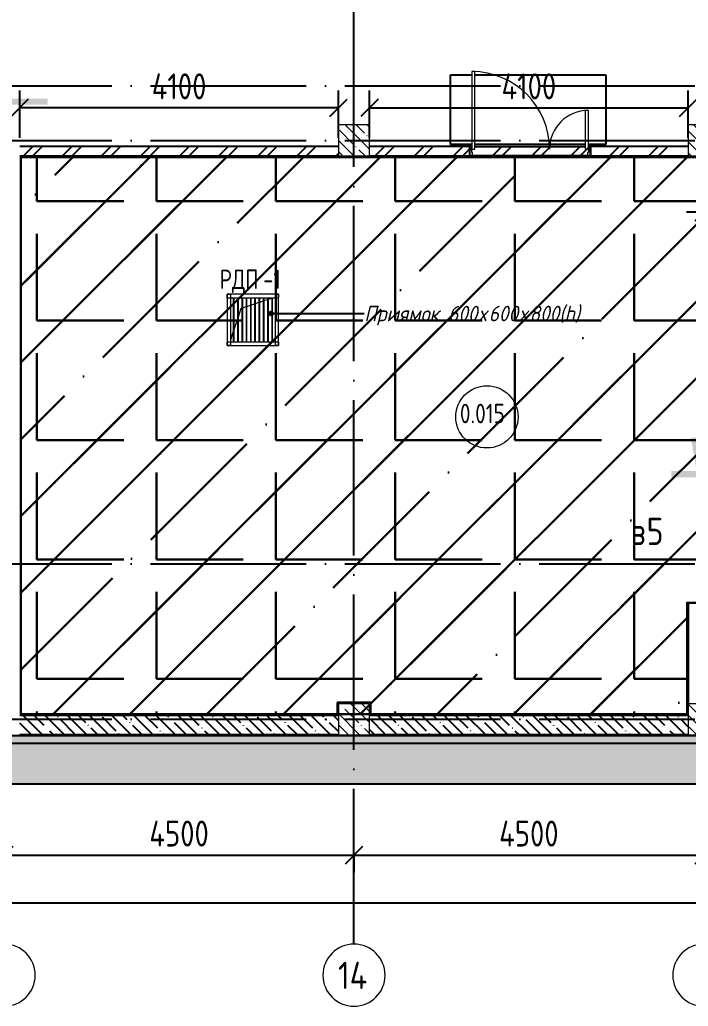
# Model space of a CAD drawing. Header units: millimetres. Extents: x -68946 to 690821, y -552984 to 293768.
# Drawn here: x 52027 to 60627, y 149458 to 162152 of the extents above; entities that cross this region are included whole.
import ezdxf

# ---------------------------------------------------------------- set-up
doc = ezdxf.new("R2010")
doc.units = ezdxf.units.MM
doc.linetypes.add('ADSK_Линия сетки', pattern=[2500, 2000, -250, 0, -250])
doc.layers.get('Defpoints').update_dxf_attribs({"color": 250})
for name, color, linetype, lineweight in [('0) блоки', 250, 'Continuous', 25), ('1.1) Стяжка 5 вып.', 30, 'Continuous', 30), ('1.2) Тепло-звук изол. + пленка 5 вып.', 200, 'Continuous', 30), ('1.3) Звуко-изол           5 вып.', 90, 'Continuous', 30), ('1.4) Стяжка 5 вып.', 30, 'Continuous', 30), ('A-ANNO-DIMS', 250, 'Continuous', 9), ('A-AREA-IDEN', 250, 'Continuous', 9), ('A-DETL-1', 250, 'Continuous', 53), ('A-DETL-GENF-1', 250, 'Continuous', 5), ('A-DOOR', 250, 'Continuous', 5), ('A-DOOR-1', 250, 'Continuous', 13), ('A-DOOR-FRAM', 250, 'Continuous', 5), ('A-FLOR-1', 250, 'Continuous', 5), ('A-GENM-2', 250, 'Continuous', 5), ('A-GENM-IDEN', 250, 'Continuous', 9), ('A-WALL', 250, 'Continuous', 9), ('A-WALL-1', 250, 'Continuous', 50), ('A-WALL-2', 250, 'Continuous', 5), ('A-WALL-3', 250, 'Continuous', 13), ('G-ANNO-SYMB-1', 250, 'Continuous', 40), ('G-ANNO-SYMB-2', 250, 'Continuous', 20), ('G-ANNO-SYMB-3', 250, 'Continuous', 9), ('G-ANNO-TEXT', 250, 'Continuous', 9), ('I-WALL-1', 250, 'Continuous', 5), ('S-COLS-1', 250, 'Continuous', 5), ('S-COLS-2', 250, 'Continuous', 5), ('S-FNDN-1', 250, 'Continuous', 5), ('Оси', 250, 'Continuous', 9), ('Оси-1', 250, 'ADSK_Линия сетки', 9)]:
    doc.layers.add(name, color=color, linetype=linetype, lineweight=lineweight)
doc.styles.add('GOST Common', font='', dxfattribs={"width": 0.9, "height": 350})
doc.styles.add('GOST Common_1', font='', dxfattribs={"width": 0.9, "height": 250})
doc.styles.add('GOST Common_2', font='', dxfattribs={"width": 0.8, "height": 350})
doc.styles.add('ISOCPEUR', font='isocpeur.ttf', dxfattribs={"width": 0.8, "height": 100})
doc.styles.add('ISOCPEUR_I', font='isocpeui.ttf', dxfattribs={"width": 0.9, "height": 12.5})
doc.styles.get("Standard").update_dxf_attribs({"font": 'ГОСТ тип А.ttf'})
doc.styles.get('GOST Common').set_extended_font_data('GOST Common')
doc.styles.get('GOST Common_1').set_extended_font_data('GOST Common')
doc.styles.get('GOST Common_2').set_extended_font_data('GOST Common')
doc.dimstyles.new('А3', dxfattribs={"dimtxt": 333, "dimasz": 222, "dimexe": 222, "dimexo": 111, "dimgap": 111, "dimtad": 1, "dimtoh": 1, "dimdec": 0, "dimrnd": 0.0015, "dimzin": 0, "dimdsep": 46, "dimtxsty": 'Standard', "dimblk": 'OBLIQUE', "dimcen": 0, "dimclrd": 7, "dimclre": 7, "dimclrt": 7, "dimadec": 0, "dimazin": 0, "dimtfac": 1, "dimtdec": 0, "dimtofl": 0, "dimtmove": 0, "dimatfit": 3, "dimfxl": 1, "dimtolj": 1, "dimtzin": 0, "dimarcsym": 0})
pattern_1 = [(45, (-2722.6, 109625.46), (-251.4472, 251.4472), []), (45, (-2722.6, 110006.46), (-251.4472, 251.4472), [])]
pattern_2 = [(135, (-2722.6, 109625.46), (-142.5612, -142.5612), []), (135, (-2580.04, 109625.46), (-142.5612, -142.5612), [252.016, -50.403, 3.353, -47.05])]

# ---------------------------------------------------------------- blocks, each defined once
blk = doc.blocks.new('BSC_Колонна _Прямоугольная - 400x400-V6-АР1_План расстановки фахверков на отм_ -3_400_ Секция 1_')
at = {"layer": 'S-COLS-2'}
h = blk.add_hatch(dxfattribs=at)
h.set_pattern_fill('FP_14', color=256, style=0, pattern_type=2)
h.set_pattern_definition([(135, (-59050, -43525), (-142.5619, -142.5619), []), (135, (-58907.44, -43525), (-142.5619, -142.5619), [252.016, -50.403, 3.353, -47.05])])
h.paths.add_polyline_path([(-200, -200), (200, -200), (200, 200), (-200, 200)])
at = {"layer": 'S-COLS-1'}
for p, q in [((200, 200), (-200, 200)), ((-200, 200), (-200, -200)), ((200, -200), (200, 200)), ((-200, -200), (200, -200))]:
    blk.add_line(p, q, dxfattribs=at)
blk = doc.blocks.new('BSC_Колонна _Прямоугольная - 400x400-V8-АР1_План расстановки фахверков на отм_ -3_400_ Секция 1_')
at = {"layer": 'S-COLS-2'}
h = blk.add_hatch(dxfattribs=at)
h.set_pattern_fill('FP_16', color=256, style=0, pattern_type=2)
h.set_pattern_definition([(135, (-59050, -50975), (-142.5619, -142.5619), []), (135, (-58907.44, -50975), (-142.5619, -142.5619), [252.016, -50.403, 3.353, -47.05])])
h.paths.add_polyline_path([(-200, -200), (200, -200), (200, 200), (-200, 200)])
at = {"layer": 'S-COLS-1'}
for p, q in [((200, 200), (-200, 200)), ((-200, 200), (-200, -200)), ((200, -200), (200, 200)), ((-200, -200), (200, -200))]:
    blk.add_line(p, q, dxfattribs=at)
blk = doc.blocks.new('BSC_Колонна _Прямоугольная - 400x400-V10-АР1_План расстановки фахверков на отм_ -3_400_ Секция 1_')
at = {"layer": 'S-COLS-2'}
h = blk.add_hatch(dxfattribs=at)
h.set_pattern_fill('FP_18', color=256, style=0, pattern_type=2)
h.set_pattern_definition([(135, (-63550, -43525), (-142.5619, -142.5619), []), (135, (-63407.44, -43525), (-142.5619, -142.5619), [252.016, -50.403, 3.353, -47.05])])
h.paths.add_polyline_path([(-200, -200), (200, -200), (200, 200), (-200, 200)])
at = {"layer": 'S-COLS-1'}
for p, q in [((200, 200), (-200, 200)), ((-200, 200), (-200, -200)), ((200, -200), (200, 200)), ((-200, -200), (200, -200))]:
    blk.add_line(p, q, dxfattribs=at)
blk = doc.blocks.new('BSC_Колонна _Прямоугольная - 400x400-V11-АР1_План расстановки фахверков на отм_ -3_400_ Секция 1_')
at = {"layer": 'S-COLS-2'}
h = blk.add_hatch(dxfattribs=at)
h.set_pattern_fill('FP_19', color=256, style=0, pattern_type=2)
h.set_pattern_definition([(135, (-63550, -50975), (-142.5619, -142.5619), []), (135, (-63407.44, -50975), (-142.5619, -142.5619), [252.016, -50.403, 3.353, -47.05])])
h.paths.add_polyline_path([(-200, -200), (200, -200), (200, 200), (-200, 200)])
at = {"layer": 'S-COLS-1'}
for p, q in [((200, 200), (-200, 200)), ((-200, 200), (-200, -200)), ((200, -200), (200, 200)), ((-200, -200), (200, -200))]:
    blk.add_line(p, q, dxfattribs=at)
blk = doc.blocks.new('Дверь_СКБ_2Ст - СОШ_Дв_1570_1550_x2100h _пр_ завертка-35618201-АР1_План расстановки фахверков на отм_ -3_400_ Секция 1_')
at = {"layer": 'A-DOOR'}
h = blk.add_hatch(dxfattribs=at)
h.set_pattern_fill('FP_50', color=256, style=0, pattern_type=2)
h.set_pattern_definition([(135, (1501.41, 124.685), (-14.14214, -14.14214), []), (225, (1501.41, 124.685), (14.14214, -14.14214), [])])
h.paths.add_polyline_path([(797.5, 60), (787.5, 60), (787.5, -60), (797.5, -60)])
at = {"layer": 'A-DOOR-FRAM'}
h = blk.add_hatch(dxfattribs=at)
h.set_pattern_fill('FP_51', color=256, style=0, pattern_type=2)
h.set_pattern_definition([(45, (-621.384, 124.685), (-14.1421, 14.1421), []), (135, (-621.384, 124.685), (-14.1421, -14.1421), [])])
h.paths.add_polyline_path([(-762.5, 60), (-772.5, 60), (-772.5, -60), (-762.5, -60)])
at = {"layer": 'A-DOOR'}
for centre, radius, start, end in [((-737.5, 25), 1000, 0, 90), ((762.5, 25), 500, 90, 180)]:
    blk.add_arc(centre, radius, start, end, dxfattribs=at)
at = {"layer": 'A-DOOR-1'}
for p, q in [((-737.5, 1025), (-737.5, 25)), ((-697.5, 1025), (-737.5, 1025)), ((-697.5, 25), (-697.5, 1025)), ((762.5, 525), (722.5, 525)), ((722.5, 525), (722.5, 25)), ((762.5, 25), (762.5, 525)), ((-737.5, 25), (-697.5, 25)), ((722.5, 25), (762.5, 25))]:
    blk.add_line(p, q, dxfattribs=at)
at = {"layer": 'A-DOOR-FRAM'}
for p, q in [((-747.5, 68), (-817.5, 68)), ((-817.5, 68), (-817.5, 60)), ((-817.5, 60), (-747.5, 60)), ((-762.5, 60), (-772.5, 60)), ((-772.5, 60), (-772.5, -60)), ((-762.5, -60), (-762.5, 60)), ((-747.5, 60), (-762.5, 60)), ((-762.5, 60), (-762.5, 25)), ((-737.5, 25), (-762.5, 25)), ((-762.5, 25), (-762.5, -55)), ((-762.5, 25), (-747.5, 25)), ((-747.5, 60), (-747.5, 68)), ((-747.5, 25), (-747.5, 60)), ((-737.5, -15), (-737.5, 25)), ((762.5, 25), (762.5, -15)), ((787.5, 25), (762.5, 25)), ((842.5, 68), (772.5, 68)), ((772.5, 68), (772.5, 60)), ((787.5, 60), (772.5, 60)), ((772.5, 60), (772.5, 25)), ((772.5, 60), (842.5, 60)), ((772.5, 25), (787.5, 25)), ((797.5, 60), (787.5, 60)), ((787.5, 60), (787.5, -60)), ((787.5, 25), (787.5, 60)), ((787.5, -55), (787.5, 25)), ((797.5, -60), (797.5, 60)), ((842.5, 60), (842.5, 68)), ((-747.5, -60), (-817.5, -60)), ((-817.5, -60), (-817.5, -68)), ((-817.5, -68), (-747.5, -68)), ((-772.5, -60), (-762.5, -60)), ((-762.5, -55), (-727.5, -55)), ((-747.5, -55), (-762.5, -55)), ((-762.5, -55), (-762.5, -60)), ((-762.5, -60), (-747.5, -60)), ((-747.5, -60), (-747.5, -55)), ((-747.5, -68), (-747.5, -60)), ((-727.5, -15), (-737.5, -15)), ((-727.5, -55), (-727.5, -15)), ((762.5, -15), (752.5, -15)), ((752.5, -15), (752.5, -55)), ((752.5, -55), (787.5, -55)), ((787.5, -55), (772.5, -55)), ((772.5, -55), (772.5, -60)), ((772.5, -60), (787.5, -60)), ((842.5, -60), (772.5, -60)), ((772.5, -60), (772.5, -68)), ((772.5, -68), (842.5, -68)), ((787.5, -60), (787.5, -55)), ((787.5, -60), (797.5, -60)), ((842.5, -68), (842.5, -60))]:
    blk.add_line(p, q, dxfattribs=at)
blk = doc.blocks.new('230_Приямок стенки вертикально _Фунд_Плита_ - 230_Приямок стенки вертикально _Фунд_Плита_-32143332-АР1_План расстановки фахверков на отм_ -3_400_ Секция 1_')
at = {"layer": 'S-FNDN-1'}
for p, q in [((143, 248), (187, 262)), ((198, 266), (242, 281)), ((253, 284), (255, 285)), ((-186, 41), (-150, 150)), ((-150, 150), (-143, 152)), ((-132, 156), (-88, 171)), ((-77, 174), (-33, 189)), ((-22, 193), (22, 207)), ((33, 211), (77, 226)), ((88, 229), (132, 244)), ((-242, -125), (-198, 5)), ((-285, -255), (-253, -160))]:
    blk.add_line(p, q, dxfattribs=at)
blk = doc.blocks.new('Решетка металлическая РМ-1 _подвал_ - Решетка металлическая РМ-1 _подвал_-33342411-АР1_План расстановки фахверков на отм_ -3_400_ Секция 1_')
at = {"layer": 'A-GENM-2'}
for p, q in [((0, 615), (0, 660)), ((660, 660), (0, 660)), ((0, 660), (45, 660)), ((0, 660), (0, 0)), ((45, 0), (45, 660)), ((615, 660), (660, 660)), ((615, 660), (615, 0)), ((660, 660), (660, 615)), ((660, 0), (660, 660)), ((0, 615), (660, 615)), ((76.5, 615), (76.5, 45)), ((88.5, 45), (88.5, 615)), ((131.5, 615), (131.5, 45)), ((143.5, 45), (143.5, 615)), ((186.5, 615), (186.5, 45)), ((198.5, 45), (198.5, 615)), ((241.5, 615), (241.5, 45)), ((253.5, 45), (253.5, 615)), ((296.5, 615), (296.5, 45)), ((308.5, 45), (308.5, 615)), ((351.5, 615), (351.5, 45)), ((363.5, 45), (363.5, 615)), ((406.5, 615), (406.5, 45)), ((418.5, 45), (418.5, 615)), ((461.5, 615), (461.5, 45)), ((473.5, 45), (473.5, 615)), ((516.5, 615), (516.5, 45)), ((528.5, 45), (528.5, 615)), ((571.5, 615), (571.5, 45)), ((583.5, 45), (583.5, 615)), ((0, 0), (0, 45)), ((660, 45), (0, 45)), ((0, 0), (660, 0)), ((45, 0), (0, 0)), ((660, 0), (615, 0)), ((660, 45), (660, 0))]:
    blk.add_line(p, q, dxfattribs=at)
blk = doc.blocks.new('Ось сетки - Круг_Ø8 мм-39983606-АР1_План расстановки фахверков на отм_ -3_400_ Секция 1_')
at = {"layer": 'Оси'}
for start, end in [(360, 180), (180, 360)]:
    blk.add_arc((0, 0), 4, start, end, dxfattribs=at)
blk = doc.blocks.new('Разрез - Номер вида спереди_3_5 мм-32550530-АР1_План расстановки фахверков на отм_ -3_400_ Секция 1_')
at = {"layer": 'G-ANNO-SYMB-3'}
for points in [[(9.8, 0.4), (9.8, -0.39), (-0.33, -0.39), (-0.33, 0.4)], [(2.18, -4.67), (3, 0), (3.82, -4.67)]]:
    blk.add_hatch(color=256, dxfattribs=at).paths.add_polyline_path(points)
at = {"layer": 'G-ANNO-SYMB-2'}
blk.add_line((3, -3), (3, -9.66), dxfattribs=at)
blk = doc.blocks.new('AAR_СКБ_Марка_Помещения - Номер-17325395-АР1_План расстановки фахверков на отм_ -3_400_ Секция 1_')
at = {"layer": 'A-AREA-IDEN'}
blk.add_circle((0, 1.5), 4, dxfattribs=at)
blk = doc.blocks.new('_Oblique')
at = {"color": 0, "linetype": 'ByBlock', "lineweight": -2}
blk.add_line((-0.5, -0.5), (0.5, 0.5), dxfattribs=at)
blk = doc.blocks.new('*D5370')
at = {"layer": 'A-ANNO-DIMS', "color": 7, "lineweight": -2, "transparency": 16777216}
for p, q in [((51827, 151402), (56327, 151402)), ((51827, 151391), (51827, 151180)), ((56327, 151391), (56327, 151180))]:
    blk.add_line(p, q, dxfattribs=at)
at = {"layer": 'Defpoints', "color": 0, "lineweight": 30, "transparency": 16777216}
for p in [(51827, 151502), (56327, 151502), (56327, 151402)]:
    blk.add_point(p, dxfattribs=at)
at = {"layer": 'A-ANNO-DIMS', "color": 7, "lineweight": -2, "transparency": 16777216, "xscale": 222, "yscale": 222, "zscale": 222, "rotation": 180}
blk.add_blockref('_Oblique', (51827, 151402), dxfattribs=at)
at = {"layer": 'A-ANNO-DIMS', "color": 7, "lineweight": -2, "transparency": 16777216, "xscale": 222, "yscale": 222, "zscale": 222}
blk.add_blockref('_Oblique', (56327, 151402), dxfattribs=at)
at = {"layer": 'A-ANNO-DIMS', "color": 7, "lineweight": -2, "transparency": 16777216, "insert": (54077, 151680), "char_height": 333, "width": 2.57, "attachment_point": 5}
blk.add_mtext('\\A1;4500', dxfattribs=at)
blk = doc.blocks.new('*D5371')
at = {"layer": 'A-ANNO-DIMS', "color": 7, "lineweight": -2, "transparency": 16777216}
for p, q in [((56327, 151402), (60827, 151402)), ((56327, 151391), (56327, 151180)), ((60827, 151391), (60827, 151180))]:
    blk.add_line(p, q, dxfattribs=at)
at = {"layer": 'Defpoints', "color": 0, "lineweight": 30, "transparency": 16777216}
for p in [(56327, 151502), (60827, 151502), (60827, 151402)]:
    blk.add_point(p, dxfattribs=at)
at = {"layer": 'A-ANNO-DIMS', "color": 7, "lineweight": -2, "transparency": 16777216, "xscale": 222, "yscale": 222, "zscale": 222, "rotation": 180}
blk.add_blockref('_Oblique', (56327, 151402), dxfattribs=at)
at = {"layer": 'A-ANNO-DIMS', "color": 7, "lineweight": -2, "transparency": 16777216, "xscale": 222, "yscale": 222, "zscale": 222}
blk.add_blockref('_Oblique', (60827, 151402), dxfattribs=at)
at = {"layer": 'A-ANNO-DIMS', "color": 7, "lineweight": -2, "transparency": 16777216, "insert": (58577, 151680), "char_height": 333, "width": 2.57, "attachment_point": 5}
blk.add_mtext('\\A1;4500', dxfattribs=at)
blk = doc.blocks.new('*D5373')
at = {"layer": 'A-ANNO-DIMS', "color": 7, "lineweight": -2, "transparency": 16777216}
for p, q in [((-2723, 150788), (66427, 150788)), ((-2723, 150777), (-2723, 150566)), ((66427, 150777), (66427, 150566))]:
    blk.add_line(p, q, dxfattribs=at)
at = {"layer": 'Defpoints', "color": 0, "lineweight": 30, "transparency": 16777216}
for p in [(-2723, 150888), (66427, 150888), (66427, 150788)]:
    blk.add_point(p, dxfattribs=at)
at = {"layer": 'A-ANNO-DIMS', "color": 7, "lineweight": -2, "transparency": 16777216, "xscale": 222, "yscale": 222, "zscale": 222, "rotation": 180}
blk.add_blockref('_Oblique', (-2723, 150788), dxfattribs=at)
at = {"layer": 'A-ANNO-DIMS', "color": 7, "lineweight": -2, "transparency": 16777216, "xscale": 222, "yscale": 222, "zscale": 222}
blk.add_blockref('_Oblique', (66427, 150788), dxfattribs=at)
at = {"layer": 'A-ANNO-DIMS', "color": 7, "lineweight": -2, "transparency": 16777216, "insert": (31852, 151065), "char_height": 333, "width": 2.92, "attachment_point": 5}
blk.add_mtext('\\A1;69150', dxfattribs=at)
blk = doc.blocks.new('*D5397')
at = {"layer": 'A-ANNO-DIMS', "color": 7, "lineweight": -2, "transparency": 16777216}
for p, q in [((61027, 160289), (61027, 159453)), ((60827, 159675), (60605, 159675)), ((60827, 159664), (60827, 159453)), ((61027, 159675), (62326, 159675))]:
    blk.add_line(p, q, dxfattribs=at)
at = {"layer": 'Defpoints', "color": 0, "lineweight": 30, "transparency": 16777216}
for p in [(61027, 160400), (60827, 159775), (61027, 159675)]:
    blk.add_point(p, dxfattribs=at)
at = {"layer": 'A-ANNO-DIMS', "color": 7, "lineweight": -2, "transparency": 16777216, "xscale": 222, "yscale": 222, "zscale": 222}
blk.add_blockref('_Oblique', (60827, 159675), dxfattribs=at)
at = {"layer": 'A-ANNO-DIMS', "color": 7, "lineweight": -2, "transparency": 16777216, "xscale": 222, "yscale": 222, "zscale": 222, "rotation": 180}
blk.add_blockref('_Oblique', (61027, 159675), dxfattribs=at)
at = {"layer": 'A-ANNO-DIMS', "color": 7, "lineweight": -2, "transparency": 16777216, "insert": (61899, 159952), "char_height": 333, "width": 1.86, "attachment_point": 5}
blk.add_mtext('\\A1;200', dxfattribs=at)
blk = doc.blocks.new('ADSK_Марка_Перемычка - Экземпляр_ADSK_Позиция-34100395-АР1_План расстановки фахверков на отм_ -3_400_ Секция 1_')
at = {"layer": 'A-GENM-IDEN'}
blk.add_line((-2.5, 0), (2.5, 0), dxfattribs=at)
blk = doc.blocks.new('*D5407')
at = {"color": 7, "lineweight": -2, "transparency": 16777216}
for p, q in [((52027, 160631), (52027, 161240)), ((56127, 160631), (56127, 161240)), ((56127, 161018), (52027, 161018))]:
    blk.add_line(p, q, dxfattribs=at)
at = {"layer": 'Defpoints', "color": 0, "lineweight": 30, "transparency": 16777216}
for p in [(52027, 161018), (52027, 160520), (56127, 160520)]:
    blk.add_point(p, dxfattribs=at)
at = {"color": 7, "lineweight": -2, "transparency": 16777216, "xscale": 222, "yscale": 222, "zscale": 222, "rotation": 180}
blk.add_blockref('_Oblique', (52027, 161018), dxfattribs=at)
at = {"color": 7, "lineweight": -2, "transparency": 16777216, "xscale": 222, "yscale": 222, "zscale": 222}
blk.add_blockref('_Oblique', (56127, 161018), dxfattribs=at)
at = {"color": 7, "transparency": 16777216, "insert": (54077, 161295), "char_height": 333, "attachment_point": 5}
blk.add_mtext('\\A1;4100', dxfattribs=at)
blk = doc.blocks.new('*D5408')
at = {"color": 7, "lineweight": -2, "transparency": 16777216}
for p, q in [((56527, 160631), (56527, 161240)), ((60627, 160631), (60627, 161240)), ((56527, 161018), (60627, 161018))]:
    blk.add_line(p, q, dxfattribs=at)
at = {"layer": 'Defpoints', "color": 0, "lineweight": 30, "transparency": 16777216}
for p in [(60627, 161018), (56527, 160520), (60627, 160520)]:
    blk.add_point(p, dxfattribs=at)
at = {"color": 7, "lineweight": -2, "transparency": 16777216, "xscale": 222, "yscale": 222, "zscale": 222, "rotation": 180}
blk.add_blockref('_Oblique', (56527, 161018), dxfattribs=at)
at = {"color": 7, "lineweight": -2, "transparency": 16777216, "xscale": 222, "yscale": 222, "zscale": 222}
blk.add_blockref('_Oblique', (60627, 161018), dxfattribs=at)
at = {"color": 7, "transparency": 16777216, "insert": (58577, 161295), "char_height": 333, "attachment_point": 5}
blk.add_mtext('\\A1;4100', dxfattribs=at)

msp = doc.modelspace()

# ---------------------------------------------------------------- hatches: boundary and pattern name
at = {"layer": '0) блоки'}
h = msp.add_hatch(dxfattribs=at)
h.set_pattern_fill('FP_7', color=256, style=0, pattern_type=2)
h.set_pattern_definition(pattern_1)
h.paths.add_polyline_path([(56127.4021, 160400.456), (56127.4021, 160520.456), (52027.4411, 160520.456), (52027.4411, 160400.456), (55800.8794, 160400.456)])
h = msp.add_hatch(dxfattribs=at)
h.set_pattern_fill('FP_7', color=256, style=0, pattern_type=2)
h.set_pattern_definition(pattern_1)
h.paths.add_polyline_path([(60627.4021, 160400.456), (60627.4021, 160520.456), (57807.4021, 160520.456), (57807.4021, 160400.456), (59422.4021, 160400.456)])
h.paths.add_polyline_path([(57762.4021, 160400.456), (57807.4021, 160400.456), (57807.4021, 160520.456), (56527.4021, 160520.456), (56527.4021, 160400.456)])
at = {"layer": '1.1) Стяжка 5 вып.', "lineweight": 30}
h = msp.add_hatch(dxfattribs=at)
h.set_pattern_fill('ANSI32', color=256, scale=220)
h.paths.add_polyline_path([(66312.4021, 160385.456), (52042.4411, 160385.456), (52042.4411, 153215.4566), (60612.4121, 153215.4566), (60612.4121, 154650.4566), (66312.4021, 154650.4566)])
at = {"layer": '1.2) Тепло-звук изол. + пленка 5 вып.', "lineweight": 30}
h = msp.add_hatch(dxfattribs=at)
h.set_pattern_fill('ANSI36', color=256, scale=220)
h.paths.add_polyline_path([(66312.4021, 160385.456), (52042.4411, 160385.456), (52042.4411, 153215.4566), (60612.4121, 153215.4566), (60612.4121, 154650.4566), (66312.4021, 154650.4566)])
at = {"layer": '1.3) Звуко-изол           5 вып.', "lineweight": 30}
h = msp.add_hatch(dxfattribs=at)
h.set_pattern_fill('ANGLE', color=256, scale=220)
h.set_pattern_definition([(0, (0, 0), (0, 1536.7), [1117.6, -419.1]), (90, (0, 0), (-1536.7, 9e-14), [1117.6, -419.1])])
h.paths.add_polyline_path([(66312.4021, 160385.456), (52042.4411, 160385.456), (52042.4411, 153215.4566), (60612.4121, 153215.4566), (60612.4121, 154650.4566), (66312.4021, 154650.4566)])
at = {"layer": '1.4) Стяжка 5 вып.', "lineweight": 30}
h = msp.add_hatch(dxfattribs=at)
h.set_pattern_fill('ANSI32', color=256, scale=220)
h.paths.add_polyline_path([(66312.4021, 160385.456), (52042.4411, 160385.456), (52042.4411, 153215.4566), (60612.4121, 153215.4566), (60612.4121, 154650.4566), (66312.4021, 154650.4566)])
at = {"layer": 'A-DETL-GENF-1', "lineweight": -2}
h = msp.add_hatch(dxfattribs=at)
h.set_pattern_fill('FP_56', color=256, style=0, pattern_type=2)
h.set_pattern_definition([(135, (-2298.33, 109625.46), (-424.2641, 3e-14), [600, 0, 0, 0]), (45, (-2722.6, 109625.46), (-424.2641, 0), [600, 0, 0, 0]), (45, (-2722.6, 109837.6), (-424.2641, 0), [150, -450]), (135, (-2404.4, 109943.65), (-424.2641, 3e-14), [150, -450]), (45, (-2404.4, 109731.52), (-424.2641, 0), [150, -450]), (135, (-2510.47, 109625.46), (-424.2641, 3e-14), [150, -450])])
h.paths.add_polyline_path([(66467.4021, 152320.3258), (66467.4021, 152840.4566), (-3032.6198, 152840.4566), (-3032.6198, 168310.4572), (6487.3802, 168310.4572), (6487.3802, 165360.456), (10717.4399, 165360.456), (10717.4399, 168310.4572), (66937.4021, 168310.4572), (66937.4021, 165360.4566), (68711.3946, 165360.4566), (68711.3946, 165880.4566), (67457.4021, 165880.4566), (67457.4021, 168830.4572), (10197.4399, 168830.4572), (10197.4399, 165880.456), (7007.3802, 165880.456), (7007.3802, 168830.4572), (-3552.6198, 168830.4572), (-3552.6198, 152320.4566), (65947.4062, 152320.3258)])
at = {"layer": 'A-WALL', "lineweight": -2}
msp.add_hatch(color=256, dxfattribs=at).paths.add_polyline_path([(66569.4021, 152942.4566), (66577.4021, 152942.4566), (66577.4021, 152950.4566), (-2930.6198, 152950.4566), (-2930.6198, 152942.4566), (65513.0091, 152942.4566)])
at = {"layer": 'A-WALL-2', "lineweight": -2}
h = msp.add_hatch(dxfattribs=at)
h.set_pattern_fill('FP_2', color=256, style=0, pattern_type=2)
h.set_pattern_definition([(0, (-2722.6, 109625.456), (120.968, 69.841), [80.645, -161.29]), (120, (-2722.6, 109625.456), (-120.96808, 69.84086), [80.645, -161.29]), (60, (-2722.6, 109625.456), (-8e-05, 139.68186), [0, -161.29, 80.645, 0])])
h.paths.add_polyline_path([(66469.4021, 152842.4566), (66569.4021, 152842.4566), (66569.4021, 152942.4566), (-3030.6198, 152942.4566), (-3030.6198, 152842.4566), (65513.0091, 152842.4566)])
at = {"layer": 'G-ANNO-TEXT', "lineweight": -2}
h = msp.add_hatch(color=256, dxfattribs=at)
edge = h.paths.add_edge_path()
edge.add_arc((55259.3606, 158371.727), 25, 0, 360)
at = {"layer": 'I-WALL-1', "lineweight": -2}
h = msp.add_hatch(dxfattribs=at)
h.set_pattern_fill('FP_1', color=256, style=0, pattern_type=2)
h.set_pattern_definition(pattern_2)
h.paths.add_polyline_path([(56127.4021, 152950.4566), (56127.4021, 153200.4566), (52027.4411, 153200.4566), (52027.4411, 152950.4566), (55800.8794, 152950.4566)])
h = msp.add_hatch(dxfattribs=at)
h.set_pattern_fill('FP_1', color=256, style=0, pattern_type=2)
h.set_pattern_definition(pattern_2)
h.paths.add_polyline_path([(60627.4021, 152950.4566), (60627.4021, 153200.4566), (56527.4021, 153200.4566), (56527.4021, 152950.4566)])

# ---------------------------------------------------------------- linework, layer by layer
at = {"layer": '0) блоки'}
for p, q in [((56127.4021, 160520.456), (52027.4411, 160520.456)), ((57762.4021, 160520.456), (56527.4021, 160520.456)), ((57842.4021, 160545.456), (57567.4393, 160545.456)), ((57832.4021, 160520.456), (57842.4021, 160520.456)), ((57882.4021, 160520.456), (59302.4021, 160520.456)), ((59567.4393, 160545.456), (59342.4021, 160545.456)), ((59342.4021, 160520.456), (59352.4021, 160520.456)), ((60627.4021, 160520.456), (59422.4021, 160520.456)), ((52027.4411, 160400.456), (56127.4021, 160400.456)), ((56527.4021, 160400.456), (57762.4021, 160400.456)), ((59352.4021, 160400.456), (57832.4021, 160400.456)), ((59422.4021, 160400.456), (60627.4021, 160400.456)), ((60627.4021, 154650.4566), (60612.4121, 154650.4566)), ((60627.4021, 154650.4566), (60627.4021, 153350.4566)), ((62927.4021, 154650.4566), (60627.4021, 154650.4566))]:
    msp.add_line(p, q, dxfattribs=at)
at = {"layer": '1.1) Стяжка 5 вып.', "lineweight": 30}
for points in [[(66312.4021, 154650.4566), (66312.4021, 160385.456), (52042.4411, 160385.456), (52042.4411, 153215.4566), (60612.4121, 153215.4566)], [(60612.4121, 153215.4566), (60612.4121, 154650.4566), (66312.4021, 154650.4566)]]:
    msp.add_lwpolyline(points, dxfattribs=at)
at = {"layer": 'A-DETL-1', "lineweight": -2}
for p, q in [((66467.4021, 152840.4566), (-3032.6198, 152840.4566)), ((-3552.6198, 152320.4566), (65947.4021, 152320.4566))]:
    msp.add_line(p, q, dxfattribs=at)
at = {"layer": 'A-FLOR-1', "lineweight": -2}
for p, q in [((57567.4393, 161445.456), (57842.4021, 161445.456)), ((57567.4393, 160545.456), (57567.4393, 161445.456)), ((57882.4021, 161445.456), (59567.4393, 161445.456)), ((59567.4393, 161445.456), (59567.4393, 160545.456)), ((59302.4021, 160545.456), (57882.4021, 160545.456))]:
    msp.add_line(p, q, dxfattribs=at)
at = {"layer": 'A-WALL-1', "lineweight": -2}
for p, q in [((56127.4021, 153200.4566), (52027.4411, 153200.4566)), ((60627.4021, 153200.4566), (56527.4021, 153200.4566)), ((52027.4411, 152950.4566), (56127.4021, 152950.4566)), ((56527.4021, 152950.4566), (60627.4021, 152950.4566))]:
    msp.add_line(p, q, dxfattribs=at)
at = {"layer": 'A-WALL-2', "lineweight": -2}
msp.add_line((-3032.6198, 152842.4566), (66469.4021, 152842.4566), dxfattribs=at)
at = {"layer": 'A-WALL-3', "lineweight": -2}
for p, q in [((-2930.6198, 152942.4566), (66569.4021, 152942.4566)), ((56127.4021, 152950.4566), (52027.4021, 152950.4566)), ((60627.4021, 152950.4566), (56527.4021, 152950.4566))]:
    msp.add_line(p, q, dxfattribs=at)
at = {"layer": 'G-ANNO-TEXT', "lineweight": -2}
msp.add_line((55259.3606, 158371.727), (56459.9562, 158371.727), dxfattribs=at)
msp.add_circle((55259.3606, 158371.727), 25, dxfattribs=at)
at = {"layer": 'I-WALL-1', "lineweight": -2}
for p, q in [((52042.4411, 160385.456), (66312.4021, 160385.456)), ((52042.4411, 153215.4566), (52042.4411, 160385.456)), ((60612.4121, 154650.4566), (60612.4121, 153215.4566)), ((56112.4021, 153365.4566), (56112.4021, 153215.4566)), ((56542.4021, 153365.4566), (56112.4021, 153365.4566)), ((56542.4021, 153215.4566), (56542.4021, 153365.4566)), ((56112.4021, 153215.4566), (52042.4411, 153215.4566)), ((60612.4121, 153215.4566), (56542.4021, 153215.4566))]:
    msp.add_line(p, q, dxfattribs=at)
at = {"layer": 'Оси-1', "lineweight": -2}
for p, q in [((56327.4021, 150257.9072), (56327.4021, 170827.4611)), ((-6292.1491, 161300.4566), (69851.8838, 161300.4566)), ((-6292.1491, 160600.4566), (69851.8838, 160600.4566)), ((-6292.1491, 155150.4566), (69851.8838, 155150.4566)), ((-6292.1491, 153150.4566), (69851.8838, 153150.4566))]:
    msp.add_line(p, q, dxfattribs=at)

# ---------------------------------------------------------------- block references
at = {"layer": 'A-AREA-IDEN', "lineweight": -2, "xscale": 99.99999999999993, "yscale": 99.99999999999993, "zscale": 99.99999999999993}
msp.add_blockref('AAR_СКБ_Марка_Помещения - Номер-17325395-АР1_План расстановки фахверков на отм_ -3_400_ Секция 1_', (58037.3596, 156891.7048), dxfattribs=at)
at = {"layer": 'A-DOOR', "lineweight": -2}
msp.add_blockref('Дверь_СКБ_2Ст - СОШ_Дв_1570_1550_x2100h _пр_ завертка-35618201-АР1_План расстановки фахверков на отм_ -3_400_ Секция 1_', (58579.9021, 160460.456), dxfattribs=at)
at = {"layer": 'A-GENM-2', "lineweight": -2}
msp.add_blockref('Решетка металлическая РМ-1 _подвал_ - Решетка металлическая РМ-1 _подвал_-33342411-АР1_План расстановки фахверков на отм_ -3_400_ Секция 1_', (54697.4021, 157960.4566), dxfattribs=at)
at = {"layer": 'A-GENM-IDEN', "lineweight": -2, "xscale": 99.99999999999993, "yscale": 99.99999999999993, "zscale": 99.99999999999993}
msp.add_blockref('ADSK_Марка_Перемычка - Экземпляр_ADSK_Позиция-34100395-АР1_План расстановки фахверков на отм_ -3_400_ Секция 1_', (55027.4021, 158623.9773), dxfattribs=at)
at = {"layer": 'G-ANNO-SYMB-1', "lineweight": -2, "extrusion": (0, 0, -1), "xscale": 99.99999999999993, "yscale": 99.99999999999993, "zscale": 99.99999999999993, "rotation": 180}
for p in [(-51408.5343, 161097.9672), (-60443.1814, 156305.6511)]:
    msp.add_blockref('Разрез - Номер вида спереди_3_5 мм-32550530-АР1_План расстановки фахверков на отм_ -3_400_ Секция 1_', p, dxfattribs=at)
at = {"layer": 'S-COLS-1', "lineweight": -2}
for name, p in [('BSC_Колонна _Прямоугольная - 400x400-V8-АР1_План расстановки фахверков на отм_ -3_400_ Секция 1_', (56327.4021, 160600.456)), ('BSC_Колонна _Прямоугольная - 400x400-V11-АР1_План расстановки фахверков на отм_ -3_400_ Секция 1_', (60827.4021, 160600.456)), ('BSC_Колонна _Прямоугольная - 400x400-V6-АР1_План расстановки фахверков на отм_ -3_400_ Секция 1_', (56327.4021, 153150.4566)), ('BSC_Колонна _Прямоугольная - 400x400-V10-АР1_План расстановки фахверков на отм_ -3_400_ Секция 1_', (60827.4021, 153150.4566))]:
    msp.add_blockref(name, p, dxfattribs=at)
at = {"layer": 'S-FNDN-1', "lineweight": -2}
msp.add_blockref('230_Приямок стенки вертикально _Фунд_Плита_ - 230_Приямок стенки вертикально _Фунд_Плита_-32143332-АР1_План расстановки фахверков на отм_ -3_400_ Секция 1_', (55027.4021, 158290.4566), dxfattribs=at)
at = {"layer": 'Оси', "lineweight": -2, "xscale": 99.99999999999993, "yscale": 99.99999999999993, "zscale": 99.99999999999993}
for p in [(51827.4021, 149857.9072), (56327.4021, 149857.9072), (60827.4021, 149857.9072)]:
    msp.add_blockref('Ось сетки - Круг_Ø8 мм-39983606-АР1_План расстановки фахверков на отм_ -3_400_ Секция 1_', p, dxfattribs=at)

# ---------------------------------------------------------------- texts
at = {"layer": 'A-AREA-IDEN', "lineweight": -2, "insert": (57689.5355, 157210.4354), "char_height": 250, "width": 800.885812, "attachment_point": 1, "style": 'ISOCPEUR'}
msp.add_mtext('0.015', dxfattribs=at)
at = {"layer": 'A-GENM-IDEN', "lineweight": -2, "char_height": 250, "attachment_point": 1, "style": 'GOST Common_2'}
for s, insert, width in [('РДП', (54600.0713, 158937.1147), 678.227625), ('-1', (55159.665, 158937.1147), 331.898625)]:
    msp.add_mtext(s, dxfattribs=dict(at, insert=insert, width=width))
at = {"layer": 'G-ANNO-SYMB-3', "lineweight": -2, "char_height": 350, "attachment_point": 1, "style": 'GOST Common_1'}
for s, insert, width in [('\\fGOST Common|b0|i0|c204|p34|;\\W.8;в', (59889.9449, 155743.1578), 243.713), (' 5', (60091.0283, 155743.1578), 359.156)]:
    msp.add_mtext(s, dxfattribs=dict(at, insert=insert, width=width))
at = {"layer": 'G-ANNO-TEXT', "lineweight": -2, "char_height": 200, "attachment_point": 1, "style": 'ISOCPEUR_I'}
for s, insert, width in [('Приямок', (56459.9562, 158471.727), 1168.860375), (' 600', (57424.3624, 158471.727), 613.290937), ('600', (58061.3468, 158471.727), 476.202375), ('800(h)', (58585.2218, 158471.727), 822.531375), ('\\fISOCPEUR|b0|i1|c204|p34|;\\W.9;х', (57930.378, 158471.727), 158.734125), ('\\fISOCPEUR|b0|i1|c204|p34|;\\W.9;х', (58454.253, 158471.727), 158.734125)]:
    msp.add_mtext(s, dxfattribs=dict(at, insert=insert, width=width))
at = {"layer": 'Оси', "lineweight": -2, "insert": (56121.3715, 150030.4406), "char_height": 350, "width": 497.847937, "attachment_point": 1, "style": 'GOST Common'}
msp.add_mtext('14', dxfattribs=at)

# ---------------------------------------------------------------- dimensions: what is measured, and where the dimension line sits
for base, p1, p2, picture, middle in [((52027.4411, 161017.5831), (56127.4021, 160520.456), (52027.4411, 160520.456), '*D5407', (54077.4216, 161295.0831)), ((60627.4021, 161017.5831), (56527.4021, 160520.456), (60627.4021, 160520.456), '*D5408', (58577.4021, 161295.0831))]:
    dim = msp.add_linear_dim(base=base, p1=p1, p2=p2, dimstyle='А3')
    dim.commit()
    dim.dimension.update_dxf_attribs({"geometry": picture, "text_midpoint": middle})
at = {"layer": 'A-ANNO-DIMS', "lineweight": -2}
for base, p1, p2, picture, middle in [((61027.4021, 159674.8975), (60827.4021, 159774.8824), (61027.4021, 160400.456), '*D5397', (61898.7521, 159952.3975)), ((56327.4021, 151402.2913), (51827.4021, 151502.2762), (56327.4021, 151502.2762), '*D5370', (54077.4021, 151679.7913)), ((60827.4021, 151402.2913), (56327.4021, 151502.2762), (60827.4021, 151502.2762), '*D5371', (58577.4021, 151679.7913)), ((66427.4021, 150787.8742), (-2722.5979, 150887.8591), (66427.4021, 150887.8591), '*D5373', (31852.4021, 151065.3742))]:
    dim = msp.add_linear_dim(base=base, p1=p1, p2=p2, dimstyle='А3', dxfattribs=at)
    dim.commit()
    dim.dimension.update_dxf_attribs({"geometry": picture, "text_midpoint": middle})

doc.saveas('drawing.dxf')
